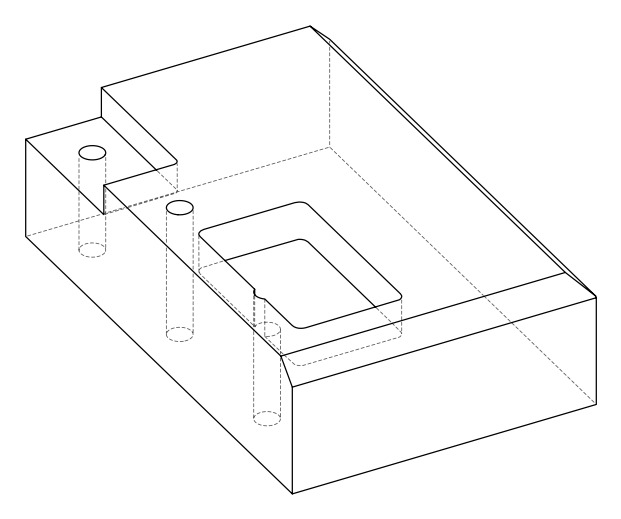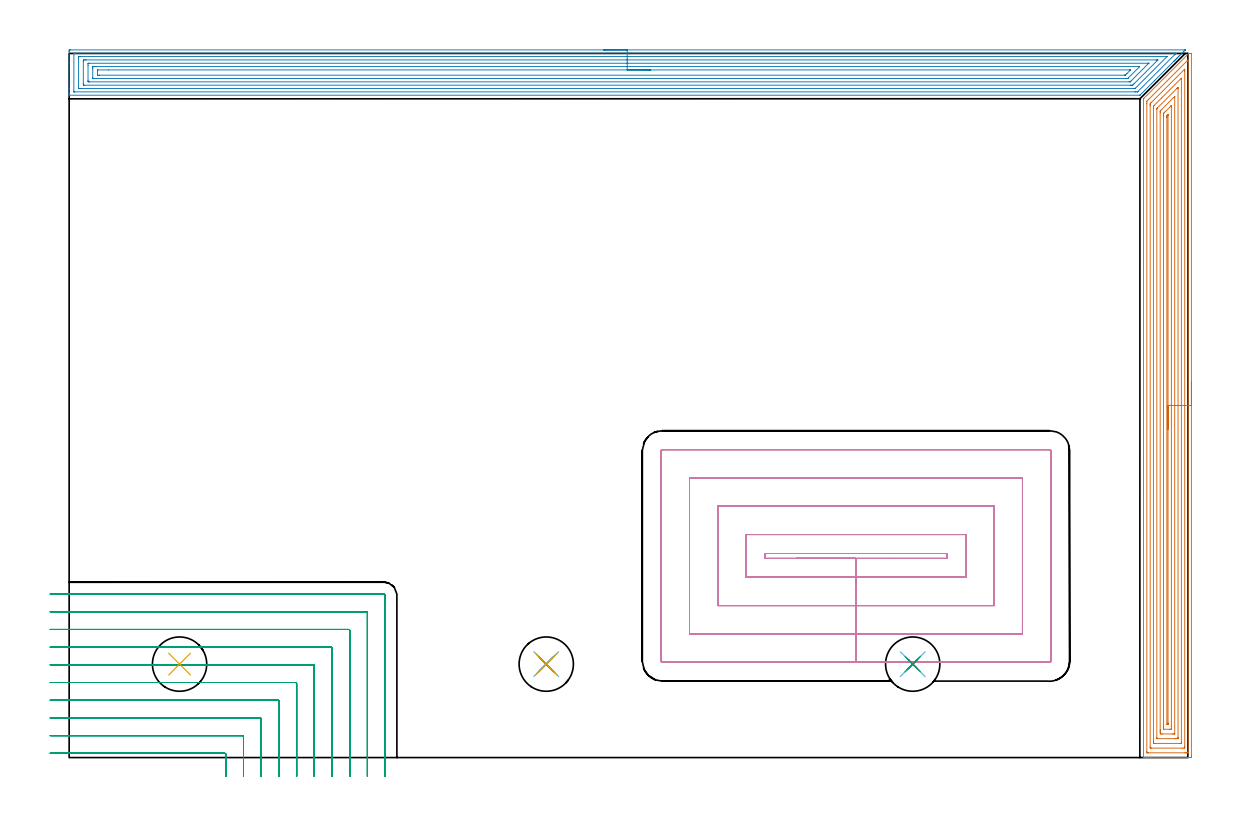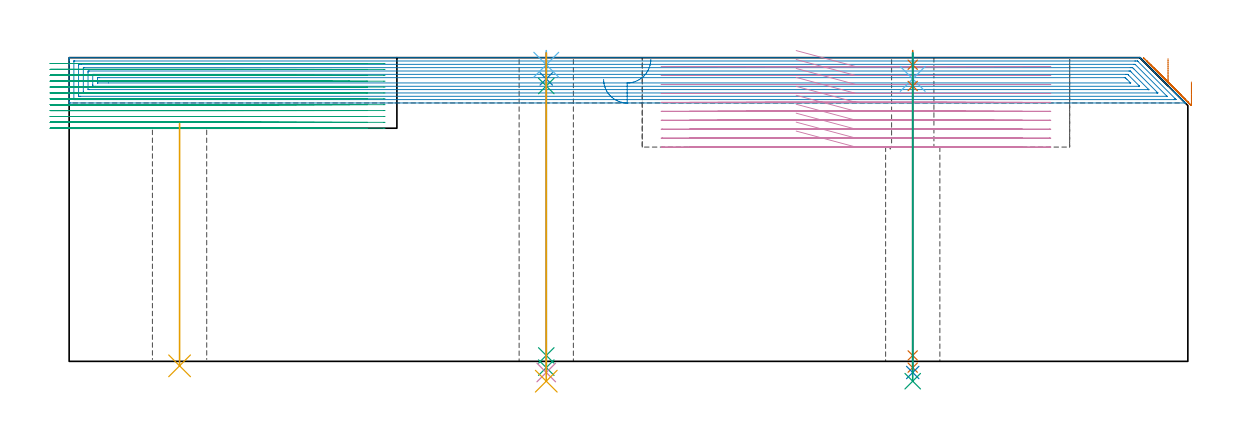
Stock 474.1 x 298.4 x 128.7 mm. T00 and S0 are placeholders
(PLAN: 15 operations, 12 tool changes, 123.3 min)
(1 AREA_MILL | FG_CHAMFER_SURFACE | UGT0205_001 | 18.74 min | 61418 mm3)
(2 AREA_MILL_1 | FG_CHAMFER_SURFACE_1 | UGT0205_001 | 26.32 min | 84873 mm3)
(3 MILL_CORNER_NOTCH_RECTANGULAR | CORNER_NOTCH_RECTANGULAR | NXT0201_013 | Follow Part, ap 2.5, ae 75% | 39.83 min | 308402 mm3)
(4 MILL_RECTANGULAR_POCKET | POCKET_RECTANGULAR_STRAIGHT | NXT0201_012 | Follow Part, ap 4, ae 75% | 34.46 min | 726033 mm3)
(5 INDEXABLE_INSERT_DRILL_THROUGH_HOLE_FROM_SOLID | STEP1HOLE | NXT0302_017 | 0.42 min | 40995 mm3)
(6 SPOT_DRILL | STEP1HOLE_1 | NXT0321_9005460120000 | 0.05 min | 186 mm3)
(7 SPOT_DRILL_1 | STEP1HOLE_2 | NXT0321_9005460120000 | 0.05 min | 0 mm3)
(8 DRILL_BLIND_HOLE_INTO_CENTER | STEP1HOLE_1 | NXT0301_125 | 0.05 min | 111 mm3)
(9 GUN_DRILL_THROUGH_HOLE | STEP1HOLE_1 | UGT0307_001 | 0.57 min | 2350 mm3)
(10 SPADE_DRILL_TO_ENLARGE_THROUGH_HOLE | STEP1HOLE_1 | UGT0306_005 | 0.54 min | 18526 mm3)
(11 DRILL_TO_ENLARGE_THROUGH_HOLE | STEP1HOLE_1 | UGT0301_055 | 0.56 min | 32233 mm3)
(12 DRILL_BLIND_HOLE_INTO_CENTER_1 | STEP1HOLE_2 | NXT0301_125 | 0.05 min | 0 mm3)
(13 GUN_DRILL_THROUGH_HOLE_1 | STEP1HOLE_2 | UGT0307_001 | 0.57 min | 1738 mm3)
(14 SPADE_DRILL_TO_ENLARGE_THROUGH_HOLE_1 | STEP1HOLE_2 | UGT0306_005 | 0.54 min | 13179 mm3)
(15 DRILL_TO_ENLARGE_THROUGH_HOLE_1 | STEP1HOLE_2 | UGT0301_055 | 0.56 min | 24742 mm3)
(TOOL UGT0205_001 | Chamfer Mill 20 x 3 x 45 deg. | D20 FL50 Z2)
(TOOL NXT0201_013 | ENDMILL 10mm | D10 FL30 Z4)
(TOOL NXT0201_012 | ENDMILL 16mm [2P460-1600-NA 1630] | D16 FL38 Z6)
(TOOL NXT0302_017 | Index. Insert Drill 23mm [880-D2300L25-05] | D23 PA176 FL115 Z2)
(TOOL NXT0321_9005460120000 | NC Spot Drill, 142deg, 12mm, Carbide, Uncoated | D12 PA142 FL30 Z2)
(TOOL NXT0301_125 | Carbide Drill 6mm [861.1-0600-018A1-GP GC34] | D6 PA150 FL18.7 Z2)
(TOOL UGT0307_001 | Gun Drill 5 mm | D5 PA130 FL24 Z1)
(TOOL UGT0306_005 | Spade Drill 14.5mm | D14.5 PA132 FL10 Z2)
(TOOL UGT0301_055 | Twist Drill 23 mm | D23 PA118 FL155 Z2)
(OP 1 AREA_MILL)
G17 G21 G94 G90
T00 M6
G54
G17 G0 G90 X475.6 Y159.2 S1061 M3
G43 Z138.7 H0
Z118.4
G94 G1 Y159.162 Z117.529 F250.
Y159.048 Z116.664
Y158.859 Z115.812
Y158.597 Z114.98
Y158.263 Z114.174
Y157.86 Z113.4
Y157.391 Z112.664
Y156.86 Z111.972
Y156.271 Z111.329
Y155.628 Z110.74
Y154.936 Z110.209
Y154.2 Z109.74
Y153.426 Z109.337
Y152.62 Z109.003
Y151.788 Z108.741
Y150.936 Z108.552
Y150.072 Z108.438
Y149.2 Z108.4
Y0.606
X475.596 Y0.168 Z108.402
X475.592 Y0.01 Z108.406
X475.43 Y0. Z108.567
X458.996 Z124.999
X458.398 Z125.596
X457.831 Z126.166
X457.516 Z126.48
X456.949 Z127.047
X456.634 Z127.36
X456.005 Z127.994
X455.623 Z128.376
X455.304 Y0.005 Z128.687
X455.302 Y0.008 Z128.688
X455.3 Y0.159 Z128.7
Y279.053
X455.303 Y279.195 Z128.689
X455.433 Y279.334 Z128.565
X474.365 Y298.266 Z109.633
X474.413 Y298.315 Z109.582
X474.498 Y298.39 Z109.494
X474.578 Y298.399 Z109.414
X475.021 Y298.4 Z108.978
X475.4 Z108.6
X475.593 Y298.39 Z108.405
X475.6 Y298.349 Z108.4
Y149.2
X474.186 Z109.814
X474.185 Y2.188 Z109.815
X474.184 Y2.086 Z109.816
X474.181 Y2.036 Z109.819
X474.18 Y2.018 Z109.82
X474.154 Y2.01 Z109.846
X473.767 Y2.002 Z110.233
X473.384 Y2.001 Z110.616
X472.888 Y2. Z111.112
X457.516 Y2.001 Z126.484
X457.017 Y2.003 Z126.983
X456.813 Y2.01 Z127.187
X456.721 Y2.025 Z127.279
X456.716 Y2.308 Z127.284
X456.715 Y2.39 Z127.285
Y277.268
X456.719 Y278.074 Z127.281
X456.721 Y278.16 Z127.279
X457.559 Y279.009 Z126.441
X473.828 Y295.278 Z110.172
X473.969 Y295.417 Z110.031
X474.16 Y295.601 Z109.84
X474.175 Y295.615 Z109.825
X474.179 Y295.583 Z109.821
X474.182 Y295.455 Z109.818
X474.185 Y295.198 Z109.815
X474.186 Y295.117 Z109.814
Y149.2
X472.771 Z111.229
Y4.796
X472.769 Y4.175 Z111.231
X472.766 Y4.04 Z111.234
X472.765 Y4.014 Z111.235
X472.733 Y4.009 Z111.267
X472.673 Y4.002 Z111.327
X472.502 Y4.001 Z111.498
X471.794 Y4. Z112.206
X458.57 Y4.001 Z125.43
X458.398 Y4.005 Z125.602
X458.225 Y4.01 Z125.775
X458.135 Y4.021 Z125.865
X458.132 Y4.085 Z125.868
X458.13 Y4.175 Z125.87
X458.129 Y4.447 Z125.871
Y276.375
X458.13 Y276.647 Z125.87
X458.133 Y276.958 Z125.867
X458.135 Y277.108 Z125.865
X458.272 Y277.268 Z125.728
X458.333 Y277.333 Z125.667
X458.398 Y277.398 Z125.602
X472.547 Y291.547 Z111.453
X472.645 Y291.634 Z111.355
X472.765 Y291.709 Z111.235
X472.769 Y291.547 Z111.231
X472.77 Y291.425 Z111.23
X472.771 Y291.275 Z111.229
Y290.655
Y149.2
X471.357 Z112.643
Y6.853
X471.354 Y6.23 Z112.646
X471.35 Y6.028 Z112.65
X471.16 Y6.01 Z112.84
X470.739 Y6.001 Z113.261
X470.7 Y6. Z113.3
X460.121 Z123.879
X459.733 Y6.007 Z124.267
X459.549 Y6.013 Z124.451
X459.547 Y6.119 Z124.453
X459.543 Y6.585 Z124.457
X459.544 Y275.215 Z124.456
X459.546 Y275.483 Z124.454
X459.556 Y276.095 Z124.444
X459.825 Y276.375 Z124.175
X462.891 Y279.442 Z121.109
X471.267 Y287.817 Z112.733
X471.319 Y287.864 Z112.681
X471.344 Y287.885 Z112.656
X471.35 Y287.86 Z112.65
X471.354 Y287.659 Z112.646
X471.357 Y287.352 Z112.643
Y149.2
X469.943 Z114.057
Y8.552
X469.942 Y8.465 Z114.058
X469.938 Y8.292 Z114.062
X469.93 Y8.01 Z114.07
X469.858 Y8.007 Z114.142
X469.604 Y8.002 Z114.396
X468.976 Y8. Z115.024
X468.724 Z115.276
X461.042 Y8.001 Z122.958
X461. Y8.002 Z123.
X460.978 Y8.006 Z123.022
X460.97 Y8.008 Z123.03
X460.964 Y8.035 Z123.036
X460.959 Y8.379 Z123.041
X460.957 Y8.551 Z123.043
Y274.677
X460.964 Y275.047 Z123.036
X460.986 Y275.076 Z123.014
X461.042 Y275.139 Z122.958
X461.211 Y275.312 Z122.789
X469.413 Y283.515 Z114.587
X469.638 Y283.738 Z114.362
X469.858 Y283.953 Z114.142
X469.925 Y284.015 Z114.075
X469.936 Y283.774 Z114.064
X469.941 Y283.601 Z114.059
X469.943 Y283.515 Z114.057
Y149.2
X468.529 Z115.471
X468.528 Y10.203 Z115.472
X468.527 Y10.093 Z115.473
X468.525 Y10.039 Z115.475
X468.522 Y10.017 Z115.478
X468.505 Y10.007 Z115.495
X468.095 Y10.003 Z115.905
X467.63 Y10. Z116.37
X463.222 Y10.001 Z120.778
X462.805 Y10.005 Z121.195
X462.395 Y10.01 Z121.605
X462.378 Y10.423 Z121.622
X462.374 Y10.859 Z121.626
X462.372 Y11.315 Z121.628
X462.371 Y11.755 Z121.629
X462.372 Y273.245 Z121.628
X462.374 Y273.698 Z121.626
X462.377 Y273.917 Z121.623
X462.38 Y274.021 Z121.62
X462.871 Y274.524 Z121.129
X468.38 Y280.032 Z115.62
X468.458 Y280.106 Z115.542
X468.514 Y280.155 Z115.486
X468.523 Y280.161 Z115.477
X468.525 Y280.15 Z115.475
X468.527 Y280.113 Z115.473
X468.529 Y280.022 Z115.471
Y279.945
Y149.2
X467.115 Z116.885
Y13.1
X467.114 Y12.308 Z116.886
X467.112 Y12.208 Z116.888
X467.108 Y12.019 Z116.892
X466.741 Y12.007 Z117.259
X466.535 Y12.001 Z117.465
X463.891 Y12. Z120.109
X463.828 Y12.002 Z120.172
X463.811 Y12.005 Z120.189
X463.799 Y12.009 Z120.201
X463.792 Y12.032 Z120.208
X463.788 Y12.105 Z120.212
X463.787 Y12.208 Z120.213
X463.785 Y13. Z120.215
Y271.913
X463.789 Y272.702 Z120.211
X463.792 Y272.806 Z120.208
X463.804 Y272.995 Z120.196
X463.929 Y273.126 Z120.071
X464.09 Y273.29 Z119.91
X464.495 Y273.698 Z119.505
X466.856 Y276.058 Z117.144
X466.974 Y276.174 Z117.026
X467.078 Y276.272 Z116.922
X467.104 Y276.296 Z116.896
X467.108 Y276.258 Z116.892
X467.11 Y276.162 Z116.89
X467.114 Y275.583 Z116.886
X467.115 Y275.483 Z116.885
Y149.2
X465.7 Z118.3
Y14.631
X465.699 Y14.378 Z118.301
X465.697 Y14.209 Z118.303
X465.693 Y14.074 Z118.307
X465.689 Y14.009 Z118.311
X465.442 Y14. Z118.558
X465.235 Y14.007 Z118.765
X465.212 Y14.01 Z118.788
X465.206 Y14.019 Z118.794
X465.202 Y14.045 Z118.798
X465.2 Y14.072 Z118.8
Y271.273
X465.205 Y271.913 Z118.795
X465.206 Y271.94 Z118.794
X465.223 Y271.965 Z118.777
X465.259 Y272.007 Z118.741
X465.306 Y272.058 Z118.694
X465.45 Y272.203 Z118.55
X465.594 Y272.344 Z118.406
X465.689 Y272.433 Z118.311
X465.695 Y272.435 Z118.305
X465.696 Y272.431 Z118.304
X465.699 Y272.397 Z118.301
X465.7 Y272.336 Z118.3
Y272.167
Y149.2
Y148.328 Z118.338
Y147.463 Z118.451
Y146.612 Z118.64
Y145.78 Z118.903
Y144.974 Z119.236
Y144.2 Z119.639
Y143.464 Z120.108
Y142.772 Z120.639
Y142.129 Z121.228
Y141.54 Z121.872
Y141.008 Z122.564
Y140.54 Z123.3
Y140.137 Z124.073
Y139.803 Z124.879
Y139.541 Z125.711
Y139.352 Z126.563
Y139.238 Z127.428
Y139.2 Z128.3
G0 Z138.7
M5
M2
(OP 2 AREA_MILL_1)
G17 G21 G94 G90
T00 M6
G54
G17 G0 G90 X226.5 Y299.9 S1061 M3
G43 Z138.7 H0
Z119.5
G94 G1 X226.538 Z118.628 F250.
X226.652 Z117.764
X226.841 Z116.912
X227.103 Z116.08
X227.437 Z115.274
X227.84 Z114.5
X228.308 Z113.764
X228.84 Z113.072
X229.429 Z112.429
X230.072 Z111.84
X230.764 Z111.308
X231.5 Z110.84
X232.274 Z110.437
X233.08 Z110.103
X233.912 Z109.841
X234.764 Z109.652
X235.628 Z109.538
X236.5 Z109.5
X472.976 Y299.899 Z109.499
X472.983 Y299.894 Z109.503
X472.976 Y299.879 Z109.519
X472.897 Y299.796 Z109.602
X472.38 Y299.28 Z110.12
X472.173 Y299.071 Z110.325
X471.588 Y298.488 Z110.912
X471.487 Y298.386 Z111.013
X471.296 Y298.194 Z111.202
X470.757 Y297.657 Z111.743
X470.419 Y297.317 Z112.079
X469.925 Y296.825 Z112.575
X469.7 Y296.599 Z112.799
X469.542 Y296.44 Z112.955
X469.388 Y296.287 Z113.111
X469.253 Y296.152 Z113.246
X469.103 Y296.001 Z113.394
X468.957 Y295.856 Z113.542
X468.806 Y295.705 Z113.693
X468.665 Y295.563 Z113.833
X468.527 Y295.425 Z113.972
X468.359 Y295.258 Z114.14
X468.226 Y295.124 Z114.272
X468.096 Y294.995 Z114.403
X459.892 Y286.792 Z122.607
X454.064 Y280.963 Z128.436
X453.926 Y280.827 Z128.571
X453.795 Y280.703 Z128.689
X453.617 Y280.7 Z128.7
X0.173
X0.01 Y280.702 Z128.688
X0.003 Y280.849 Z128.544
X0. Y281.003 Z128.397
Y281.288 Z128.112
Y281.968 Z127.427
Y283.185 Z126.212
Y283.722 Z125.672
Y293.978 Z115.419
Y299.241 Z110.156
X0.004 Y299.51 Z109.888
X0.01 Y299.892 Z109.505
X0.226 Y299.896 Z109.502
X0.62 Y299.9 Z109.5
X236.5
Y298.486 Z110.914
X468.062
X468.638 Y298.485 Z110.915
X468.806 Y298.483 Z110.917
X468.963 Y298.479 Z110.921
X469.108 Y298.469 Z110.931
X469.043 Y298.4 Z111.
X468.906 Y298.257 Z111.143
X468.806 Y298.156 Z111.244
X468.604 Y297.954 Z111.446
X452.983 Y282.334 Z127.066
X452.878 Y282.231 Z127.169
X452.806 Y282.163 Z127.237
X452.764 Y282.126 Z127.274
X452.723 Y282.121 Z127.279
X452.57 Y282.118 Z127.282
X451.83 Y282.115 Z127.285
X451.68 Y282.114 Z127.286
X2.407 Y282.115 Z127.285
X2.256 Y282.116 Z127.284
X2.052 Y282.12 Z127.28
X2.009 Y282.122 Z127.278
X2.005 Y282.151 Z127.249
X2.003 Y282.184 Z127.216
X2. Y282.367 Z127.033
Y298.288 Z111.112
X2.002 Y298.394 Z111.006
X2.006 Y298.465 Z110.935
X2.01 Y298.48 Z110.92
X2.013 Y298.482 Z110.918
X2.035 Y298.484 Z110.916
X2.407 Y298.486 Z110.914
X2.556
X236.5
Y297.072 Z112.328
X465.035 Y297.071 Z112.329
X465.106
X465.232 Y297.067 Z112.333
X465.25 Y297.065 Z112.335
X465.243 Y297.05 Z112.35
X465.232 Y297.033 Z112.367
X451.877 Y283.676 Z125.724
X451.83 Y283.631 Z125.769
X451.736 Y283.547 Z125.853
X451.655 Y283.536 Z125.864
X451.481 Y283.532 Z125.868
X451.133 Y283.529 Z125.871
X5.087
X4.389 Y283.53 Z125.87
X4.194 Y283.533 Z125.867
X4.01 Y283.538 Z125.862
X4.005 Y283.722 Z125.678
X4.001 Y283.911 Z125.489
X4. Y296.191 Z113.209
X4.005 Y296.878 Z112.522
X4.007 Y297.062 Z112.338
X4.194 Y297.065 Z112.335
X4.891 Y297.071 Z112.329
X236.5 Y297.072 Z112.328
Y295.657 Z113.743
X460.765
X461.116 Y295.656 Z113.744
X461.271 Y295.653 Z113.747
X461.36 Y295.65 Z113.75
X461.385 Y295.645 Z113.755
X461.365 Y295.62 Z113.78
X461.327 Y295.579 Z113.821
X461.263 Y295.512 Z113.888
X451.227 Y285.476 Z123.924
X451.082 Y285.333 Z124.067
X450.936 Y285.194 Z124.206
X450.66 Y284.95 Z124.45
X450.396 Y284.946 Z124.454
X450.043 Y284.944 Z124.456
X449.693 Y284.943 Z124.457
X6.524
X6.142 Y284.946 Z124.454
X6.073 Y284.948 Z124.452
X6.01 Y284.953 Z124.447
X6. Y285.476 Z123.924
Y295.124 Z114.276
X6.01 Y295.553 Z113.847
X6.015 Y295.65 Z113.75
X6.15 Y295.653 Z113.747
X6.333 Y295.656 Z113.744
X6.874 Y295.657 Z113.743
X7.225
X236.5
Y294.243 Z115.157
X457.191
X457.409 Y294.241 Z115.159
X457.514 Y294.238 Z115.162
X457.528 Y294.236 Z115.164
Y294.234 Z115.166
X457.516 Y294.218 Z115.182
X457.48 Y294.179 Z115.221
X457.372 Y294.07 Z115.33
X450.043 Y286.741 Z122.659
X449.846 Y286.546 Z122.854
X449.744 Y286.448 Z122.952
X449.68 Y286.39 Z123.01
X449.645 Y286.364 Z123.036
X449.594 Y286.363 Z123.037
X449.149 Y286.357 Z123.043
X8.661
X8.216 Y286.364 Z123.036
X8.01 Y286.369 Z123.031
X8.007 Y286.488 Z122.912
X8.001 Y287.001 Z122.399
Y293.37 Z116.03
X8.004 Y294.015 Z115.385
X8.01 Y294.229 Z115.171
X8.217 Y294.236 Z115.164
X8.661 Y294.243 Z115.157
X236.5
Y292.829 Z116.571
X453.275 Y292.828 Z116.572
X453.415 Y292.826 Z116.574
X453.617 Y292.822 Z116.578
X453.65 Y292.808 Z116.592
X453.637 Y292.79 Z116.61
X453.617 Y292.765 Z116.635
X448.96 Y288.107 Z121.293
X448.726 Y287.876 Z121.524
X448.657 Y287.811 Z121.589
X448.629 Y287.788 Z121.612
X448.592 Y287.777 Z121.623
X448.256 Y287.774 Z121.626
X447.704 Y287.772 Z121.628
X10.791 Y287.771 Z121.629
X10.448 Y287.773 Z121.627
X10.106 Y287.776 Z121.624
X10.017 Y287.778 Z121.622
X10.01 Y287.844 Z121.556
X10.004 Y287.961 Z121.439
X10.001 Y288.107 Z121.293
X10. Y292.056 Z117.344
X10.002 Y292.493 Z116.907
X10.006 Y292.713 Z116.687
X10.01 Y292.816 Z116.584
X10.113 Y292.822 Z116.578
X10.448 Y292.826 Z116.574
X11. Y292.829 Z116.571
X11.342
X236.5
Y291.415 Z117.985
X449.354 Y291.414 Z117.986
X449.679 Y291.413 Z117.987
X449.789 Y291.41 Z117.99
X449.801 Y291.408 Z117.992
Y291.407 Z117.993
X449.784 Y291.384 Z118.016
X449.749 Y291.347 Z118.053
X449.662 Y291.259 Z118.141
X449.588 Y291.185 Z118.215
X448.265 Y289.862 Z119.538
X447.816 Y289.416 Z119.984
X447.662 Y289.266 Z120.134
X447.605 Y289.214 Z120.186
X447.573 Y289.192 Z120.208
X447.534 Y289.191 Z120.209
X447.362 Y289.187 Z120.213
X447.157 Y289.186 Z120.214
X12.924 Y289.185 Z120.215
X12.235 Y289.187 Z120.213
X12.026 Y289.19 Z120.21
X12.008 Y289.193 Z120.207
X12.006 Y289.197 Z120.203
X12.001 Y289.214 Z120.186
X12. Y290.969 Z118.431
X12.003 Y291.2 Z118.2
X12.007 Y291.354 Z118.046
X12.01 Y291.405 Z117.995
X12.023 Y291.408 Z117.992
X12.063 Y291.411 Z117.989
X12.235 Y291.414 Z117.986
X16.619 Y291.415 Z117.985
X236.5
X237.372 Z118.023
X238.236 Z118.137
X239.088 Z118.326
X239.92 Z118.588
X240.726 Z118.922
X241.5 Z119.325
X242.236 Z119.794
X242.928 Z120.325
X243.571 Z120.914
X244.16 Z121.557
X244.692 Z122.25
X245.16 Z122.985
X245.563 Z123.759
X245.897 Z124.565
X246.159 Z125.397
X246.348 Z126.249
X246.462 Z127.114
X246.5 Z127.985
G0 Z138.7
M5
M2
(OP 3 MILL_CORNER_NOTCH_RECTANGULAR)
G17 G21 G94 G90
T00 M6
G54
G17 G0 G90 X66.4 Y-8. S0 M3
G43 Z138.7 H0
Z126.208
G94 G1 Y-5. F250.
Y1.306 F500.
G3 X65.906 Y1.8 R0.5
G1 X-5.
X-8. F250.
G0 Z138.7
X73.9 Y-8.
Z126.208
G1 Y-5.
Y8.805 F500.
G3 X73.405 Y9.3 R0.5
G1 X-5.
X-8. F250.
G0 Z138.7
X81.4 Y-8.
Z126.208
G1 Y-5.
Y16.305 F500.
G3 X80.905 Y16.8 R0.5
G1 X-5.
X-8. F250.
G0 Z138.7
X88.9 Y-8.
Z126.208
G1 Y-5.
Y23.805 F500.
G3 X88.405 Y24.3 R0.5
G1 X-5.
X-8. F250.
G0 Z138.7
X96.4 Y-8.
Z126.208
G1 Y-5.
Y31.305 F500.
G3 X95.905 Y31.8 R0.5
G1 X-5.
X-8. F250.
G0 Z138.7
X103.9 Y-8.
Z126.208
G1 Y-5.
Y38.804 F500.
G3 X103.404 Y39.3 R0.5
G1 X-5.
X-8. F250.
G0 Z138.7
X111.4 Y-8.
Z126.208
G1 Y-5.
Y46.304 F500.
G3 X110.904 Y46.8 R0.5
G1 X-5.
X-8. F250.
G0 Z138.7
X118.9 Y-8.
Z126.208
G1 Y-5.
Y53.804 F500.
G3 X118.404 Y54.3 R0.5
G1 X-5.
X-8. F250.
G0 Z138.7
X126.4 Y-8.
Z126.208
G1 Y-5.
Y61.304 F500.
G3 X125.904 Y61.8 R0.5
G1 X-5.
X-8. F250.
G0 Z138.7
X133.9 Y-8.
Z126.208
G1 Y-5.
Y68.804 F500.
G3 X133.404 Y69.3 R0.5
G1 X-5.
X-8. F250.
G0 Z138.7
X66.4 Y-8.
Z123.717
G1 Y-5.
Y1.306 F500.
G3 X65.906 Y1.8 R0.5
G1 X-5.
X-8. F250.
G0 Z138.7
X73.9 Y-8.
Z123.717
G1 Y-5.
Y8.805 F500.
G3 X73.405 Y9.3 R0.5
G1 X-5.
X-8. F250.
G0 Z138.7
X81.4 Y-8.
Z123.717
G1 Y-5.
Y16.305 F500.
G3 X80.905 Y16.8 R0.5
G1 X-5.
X-8. F250.
G0 Z138.7
X88.9 Y-8.
Z123.717
G1 Y-5.
Y23.805 F500.
G3 X88.405 Y24.3 R0.5
G1 X-5.
X-8. F250.
G0 Z138.7
X96.4 Y-8.
Z123.717
G1 Y-5.
Y31.305 F500.
G3 X95.905 Y31.8 R0.5
G1 X-5.
X-8. F250.
G0 Z138.7
X103.9 Y-8.
Z123.717
G1 Y-5.
Y38.804 F500.
G3 X103.404 Y39.3 R0.5
G1 X-5.
X-8. F250.
G0 Z138.7
X111.4 Y-8.
Z123.717
G1 Y-5.
Y46.304 F500.
G3 X110.904 Y46.8 R0.5
G1 X-5.
X-8. F250.
G0 Z138.7
X118.9 Y-8.
Z123.717
G1 Y-5.
Y53.804 F500.
G3 X118.404 Y54.3 R0.5
G1 X-5.
X-8. F250.
G0 Z138.7
X126.4 Y-8.
Z123.717
G1 Y-5.
Y61.304 F500.
G3 X125.904 Y61.8 R0.5
G1 X-5.
X-8. F250.
G0 Z138.7
X133.9 Y-8.
Z123.717
G1 Y-5.
Y68.804 F500.
G3 X133.404 Y69.3 R0.5
G1 X-5.
X-8. F250.
G0 Z138.7
X66.4 Y-8.
Z121.225
G1 Y-5.
Y1.306 F500.
G3 X65.906 Y1.8 R0.5
G1 X-5.
X-8. F250.
G0 Z138.7
X73.9 Y-8.
Z121.225
G1 Y-5.
Y8.805 F500.
G3 X73.405 Y9.3 R0.5
G1 X-5.
X-8. F250.
G0 Z138.7
X81.4 Y-8.
Z121.225
G1 Y-5.
Y16.305 F500.
G3 X80.905 Y16.8 R0.5
G1 X-5.
X-8. F250.
G0 Z138.7
X88.9 Y-8.
Z121.225
G1 Y-5.
Y23.805 F500.
G3 X88.405 Y24.3 R0.5
G1 X-5.
X-8. F250.
G0 Z138.7
X96.4 Y-8.
Z121.225
G1 Y-5.
Y31.305 F500.
G3 X95.905 Y31.8 R0.5
G1 X-5.
X-8. F250.
G0 Z138.7
X103.9 Y-8.
Z121.225
G1 Y-5.
Y38.804 F500.
G3 X103.404 Y39.3 R0.5
G1 X-5.
X-8. F250.
G0 Z138.7
X111.4 Y-8.
Z121.225
G1 Y-5.
Y46.304 F500.
G3 X110.904 Y46.8 R0.5
G1 X-5.
X-8. F250.
G0 Z138.7
X118.9 Y-8.
Z121.225
G1 Y-5.
Y53.804 F500.
G3 X118.404 Y54.3 R0.5
G1 X-5.
X-8. F250.
G0 Z138.7
X126.4 Y-8.
Z121.225
G1 Y-5.
Y61.304 F500.
G3 X125.904 Y61.8 R0.5
G1 X-5.
X-8. F250.
G0 Z138.7
X133.9 Y-8.
Z121.225
G1 Y-5.
Y68.804 F500.
G3 X133.404 Y69.3 R0.5
G1 X-5.
X-8. F250.
G0 Z138.7
X66.4 Y-8.
Z118.733
G1 Y-5.
Y1.306 F500.
G3 X65.906 Y1.8 R0.5
G1 X-5.
X-8. F250.
G0 Z138.7
X73.9 Y-8.
Z118.733
G1 Y-5.
Y8.805 F500.
G3 X73.405 Y9.3 R0.5
G1 X-5.
X-8. F250.
G0 Z138.7
X81.4 Y-8.
Z118.733
G1 Y-5.
Y16.305 F500.
G3 X80.905 Y16.8 R0.5
G1 X-5.
X-8. F250.
G0 Z138.7
X88.9 Y-8.
Z118.733
G1 Y-5.
Y23.805 F500.
G3 X88.405 Y24.3 R0.5
G1 X-5.
X-8. F250.
G0 Z138.7
X96.4 Y-8.
Z118.733
G1 Y-5.
Y31.305 F500.
G3 X95.905 Y31.8 R0.5
G1 X-5.
X-8. F250.
G0 Z138.7
X103.9 Y-8.
Z118.733
G1 Y-5.
Y38.804 F500.
G3 X103.404 Y39.3 R0.5
G1 X-5.
X-8. F250.
G0 Z138.7
X111.4 Y-8.
Z118.733
G1 Y-5.
Y46.304 F500.
G3 X110.904 Y46.8 R0.5
G1 X-5.
X-8. F250.
G0 Z138.7
X118.9 Y-8.
Z118.733
G1 Y-5.
Y53.804 F500.
G3 X118.404 Y54.3 R0.5
G1 X-5.
X-8. F250.
G0 Z138.7
X126.4 Y-8.
Z118.733
G1 Y-5.
Y61.304 F500.
G3 X125.904 Y61.8 R0.5
G1 X-5.
X-8. F250.
G0 Z138.7
X133.9 Y-8.
Z118.733
G1 Y-5.
Y68.804 F500.
G3 X133.404 Y69.3 R0.5
G1 X-5.
X-8. F250.
G0 Z138.7
X66.4 Y-8.
Z116.242
G1 Y-5.
Y1.306 F500.
G3 X65.906 Y1.8 R0.5
G1 X-5.
X-8. F250.
G0 Z138.7
X73.9 Y-8.
Z116.242
G1 Y-5.
Y8.805 F500.
G3 X73.405 Y9.3 R0.5
G1 X-5.
X-8. F250.
G0 Z138.7
X81.4 Y-8.
Z116.242
G1 Y-5.
Y16.305 F500.
G3 X80.905 Y16.8 R0.5
G1 X-5.
X-8. F250.
G0 Z138.7
X88.9 Y-8.
Z116.242
G1 Y-5.
Y23.805 F500.
G3 X88.405 Y24.3 R0.5
G1 X-5.
X-8. F250.
G0 Z138.7
X96.4 Y-8.
Z116.242
G1 Y-5.
Y31.305 F500.
G3 X95.905 Y31.8 R0.5
G1 X-5.
X-8. F250.
G0 Z138.7
X103.9 Y-8.
Z116.242
G1 Y-5.
Y38.804 F500.
G3 X103.404 Y39.3 R0.5
G1 X-5.
X-8. F250.
G0 Z138.7
X111.4 Y-8.
Z116.242
G1 Y-5.
Y46.304 F500.
G3 X110.904 Y46.8 R0.5
G1 X-5.
X-8. F250.
G0 Z138.7
X118.9 Y-8.
Z116.242
G1 Y-5.
Y53.804 F500.
G3 X118.404 Y54.3 R0.5
G1 X-5.
X-8. F250.
G0 Z138.7
X126.4 Y-8.
Z116.242
G1 Y-5.
Y61.304 F500.
G3 X125.904 Y61.8 R0.5
G1 X-5.
X-8. F250.
G0 Z138.7
X133.9 Y-8.
Z116.242
G1 Y-5.
Y68.804 F500.
G3 X133.404 Y69.3 R0.5
G1 X-5.
X-8. F250.
G0 Z138.7
X66.4 Y-8.
Z113.75
G1 Y-5.
Y1.306 F500.
G3 X65.906 Y1.8 R0.5
G1 X-5.
X-8. F250.
G0 Z138.7
X73.9 Y-8.
Z113.75
G1 Y-5.
Y8.805 F500.
G3 X73.405 Y9.3 R0.5
G1 X-5.
X-8. F250.
G0 Z138.7
X81.4 Y-8.
Z113.75
G1 Y-5.
Y16.305 F500.
G3 X80.905 Y16.8 R0.5
G1 X-5.
X-8. F250.
G0 Z138.7
X88.9 Y-8.
Z113.75
G1 Y-5.
Y23.805 F500.
G3 X88.405 Y24.3 R0.5
G1 X-5.
X-8. F250.
G0 Z138.7
X96.4 Y-8.
Z113.75
G1 Y-5.
Y31.305 F500.
G3 X95.905 Y31.8 R0.5
G1 X-5.
X-8. F250.
G0 Z138.7
X103.9 Y-8.
Z113.75
G1 Y-5.
Y38.804 F500.
G3 X103.404 Y39.3 R0.5
G1 X-5.
X-8. F250.
G0 Z138.7
X111.4 Y-8.
Z113.75
G1 Y-5.
Y46.304 F500.
G3 X110.904 Y46.8 R0.5
G1 X-5.
X-8. F250.
G0 Z138.7
X118.9 Y-8.
Z113.75
G1 Y-5.
Y53.804 F500.
G3 X118.404 Y54.3 R0.5
G1 X-5.
X-8. F250.
G0 Z138.7
X126.4 Y-8.
Z113.75
G1 Y-5.
Y61.304 F500.
G3 X125.904 Y61.8 R0.5
G1 X-5.
X-8. F250.
G0 Z138.7
X133.9 Y-8.
Z113.75
G1 Y-5.
Y68.804 F500.
G3 X133.404 Y69.3 R0.5
G1 X-5.
X-8. F250.
G0 Z138.7
X66.4 Y-8.
Z111.258
G1 Y-5.
Y1.306 F500.
G3 X65.906 Y1.8 R0.5
G1 X-5.
X-8. F250.
G0 Z138.7
X73.9 Y-8.
Z111.258
G1 Y-5.
Y8.805 F500.
G3 X73.405 Y9.3 R0.5
G1 X-5.
X-8. F250.
G0 Z138.7
X81.4 Y-8.
Z111.258
G1 Y-5.
Y16.305 F500.
G3 X80.905 Y16.8 R0.5
G1 X-5.
X-8. F250.
G0 Z138.7
X88.9 Y-8.
Z111.258
G1 Y-5.
Y23.805 F500.
G3 X88.405 Y24.3 R0.5
G1 X-5.
X-8. F250.
G0 Z138.7
X96.4 Y-8.
Z111.258
G1 Y-5.
Y31.305 F500.
G3 X95.905 Y31.8 R0.5
G1 X-5.
X-8. F250.
G0 Z138.7
X103.9 Y-8.
Z111.258
G1 Y-5.
Y38.804 F500.
G3 X103.404 Y39.3 R0.5
G1 X-5.
X-8. F250.
G0 Z138.7
X111.4 Y-8.
Z111.258
G1 Y-5.
Y46.304 F500.
G3 X110.904 Y46.8 R0.5
G1 X-5.
X-8. F250.
G0 Z138.7
X118.9 Y-8.
Z111.258
G1 Y-5.
Y53.804 F500.
G3 X118.404 Y54.3 R0.5
G1 X-5.
X-8. F250.
G0 Z138.7
X126.4 Y-8.
Z111.258
G1 Y-5.
Y61.304 F500.
G3 X125.904 Y61.8 R0.5
G1 X-5.
X-8. F250.
G0 Z138.7
X133.9 Y-8.
Z111.258
G1 Y-5.
Y68.804 F500.
G3 X133.404 Y69.3 R0.5
G1 X-5.
X-8. F250.
G0 Z138.7
X66.4 Y-8.
Z108.767
G1 Y-5.
Y1.306 F500.
G3 X65.906 Y1.8 R0.5
G1 X-5.
X-8. F250.
G0 Z138.7
X73.9 Y-8.
Z108.767
G1 Y-5.
Y8.805 F500.
G3 X73.405 Y9.3 R0.5
G1 X-5.
X-8. F250.
G0 Z138.7
X81.4 Y-8.
Z108.767
G1 Y-5.
Y16.305 F500.
G3 X80.905 Y16.8 R0.5
G1 X-5.
X-8. F250.
G0 Z138.7
X88.9 Y-8.
Z108.767
G1 Y-5.
Y23.805 F500.
G3 X88.405 Y24.3 R0.5
G1 X-5.
X-8. F250.
G0 Z138.7
X96.4 Y-8.
Z108.767
G1 Y-5.
Y31.305 F500.
G3 X95.905 Y31.8 R0.5
G1 X-5.
X-8. F250.
G0 Z138.7
X103.9 Y-8.
Z108.767
G1 Y-5.
Y38.804 F500.
G3 X103.404 Y39.3 R0.5
G1 X-5.
X-8. F250.
G0 Z138.7
X111.4 Y-8.
Z108.767
G1 Y-5.
Y46.304 F500.
G3 X110.904 Y46.8 R0.5
G1 X-5.
X-8. F250.
G0 Z138.7
X118.9 Y-8.
Z108.767
G1 Y-5.
Y53.804 F500.
G3 X118.404 Y54.3 R0.5
G1 X-5.
X-8. F250.
G0 Z138.7
X126.4 Y-8.
Z108.767
G1 Y-5.
Y61.304 F500.
G3 X125.904 Y61.8 R0.5
G1 X-5.
X-8. F250.
G0 Z138.7
X133.9 Y-8.
Z108.767
G1 Y-5.
Y68.804 F500.
G3 X133.404 Y69.3 R0.5
G1 X-5.
X-8. F250.
G0 Z138.7
X66.4 Y-8.
Z106.275
G1 Y-5.
Y1.306 F500.
G3 X65.906 Y1.8 R0.5
G1 X-5.
X-8. F250.
G0 Z138.7
X73.9 Y-8.
Z106.275
G1 Y-5.
Y8.805 F500.
G3 X73.405 Y9.3 R0.5
G1 X-5.
X-8. F250.
G0 Z138.7
X81.4 Y-8.
Z106.275
G1 Y-5.
Y16.305 F500.
G3 X80.905 Y16.8 R0.5
G1 X-5.
X-8. F250.
G0 Z138.7
X88.9 Y-8.
Z106.275
G1 Y-5.
Y23.805 F500.
G3 X88.405 Y24.3 R0.5
G1 X-5.
X-8. F250.
G0 Z138.7
X96.4 Y-8.
Z106.275
G1 Y-5.
Y31.305 F500.
G3 X95.905 Y31.8 R0.5
G1 X-5.
X-8. F250.
G0 Z138.7
X103.9 Y-8.
Z106.275
G1 Y-5.
Y38.804 F500.
G3 X103.404 Y39.3 R0.5
G1 X-5.
X-8. F250.
G0 Z138.7
X111.4 Y-8.
Z106.275
G1 Y-5.
Y46.304 F500.
G3 X110.904 Y46.8 R0.5
G1 X-5.
X-8. F250.
G0 Z138.7
X118.9 Y-8.
Z106.275
G1 Y-5.
Y53.804 F500.
G3 X118.404 Y54.3 R0.5
G1 X-5.
X-8. F250.
G0 Z138.7
X126.4 Y-8.
Z106.275
G1 Y-5.
Y61.304 F500.
G3 X125.904 Y61.8 R0.5
G1 X-5.
X-8. F250.
G0 Z138.7
X133.9 Y-8.
Z106.275
G1 Y-5.
Y68.804 F500.
G3 X133.404 Y69.3 R0.5
G1 X-5.
X-8. F250.
G0 Z138.7
X66.4 Y-8.
Z103.783
G1 Y-5.
Y1.306 F500.
G3 X65.906 Y1.8 R0.5
G1 X-5.
X-8. F250.
G0 Z138.7
X73.9 Y-8.
Z103.783
G1 Y-5.
Y8.805 F500.
G3 X73.405 Y9.3 R0.5
G1 X-5.
X-8. F250.
G0 Z138.7
X81.4 Y-8.
Z103.783
G1 Y-5.
Y16.305 F500.
G3 X80.905 Y16.8 R0.5
G1 X-5.
X-8. F250.
G0 Z138.7
X88.9 Y-8.
Z103.783
G1 Y-5.
Y23.805 F500.
G3 X88.405 Y24.3 R0.5
G1 X-5.
X-8. F250.
G0 Z138.7
X96.4 Y-8.
Z103.783
G1 Y-5.
Y31.305 F500.
G3 X95.905 Y31.8 R0.5
G1 X-5.
X-8. F250.
G0 Z138.7
X103.9 Y-8.
Z103.783
G1 Y-5.
Y38.804 F500.
G3 X103.404 Y39.3 R0.5
G1 X-5.
X-8. F250.
G0 Z138.7
X111.4 Y-8.
Z103.783
G1 Y-5.
Y46.304 F500.
G3 X110.904 Y46.8 R0.5
G1 X-5.
X-8. F250.
G0 Z138.7
X118.9 Y-8.
Z103.783
G1 Y-5.
Y53.804 F500.
G3 X118.404 Y54.3 R0.5
G1 X-5.
X-8. F250.
G0 Z138.7
X126.4 Y-8.
Z103.783
G1 Y-5.
Y61.304 F500.
G3 X125.904 Y61.8 R0.5
G1 X-5.
X-8. F250.
G0 Z138.7
X133.9 Y-8.
Z103.783
G1 Y-5.
Y68.804 F500.
G3 X133.404 Y69.3 R0.5
G1 X-5.
X-8. F250.
G0 Z138.7
X66.4 Y-8.
Z101.292
G1 Y-5.
Y1.306 F500.
G3 X65.906 Y1.8 R0.5
G1 X-5.
X-8. F250.
G0 Z138.7
X73.9 Y-8.
Z101.292
G1 Y-5.
Y8.805 F500.
G3 X73.405 Y9.3 R0.5
G1 X-5.
X-8. F250.
G0 Z138.7
X81.4 Y-8.
Z101.292
G1 Y-5.
Y16.305 F500.
G3 X80.905 Y16.8 R0.5
G1 X-5.
X-8. F250.
G0 Z138.7
X88.9 Y-8.
Z101.292
G1 Y-5.
Y23.805 F500.
G3 X88.405 Y24.3 R0.5
G1 X-5.
X-8. F250.
G0 Z138.7
X96.4 Y-8.
Z101.292
G1 Y-5.
Y31.305 F500.
G3 X95.905 Y31.8 R0.5
G1 X-5.
X-8. F250.
G0 Z138.7
X103.9 Y-8.
Z101.292
G1 Y-5.
Y38.804 F500.
G3 X103.404 Y39.3 R0.5
G1 X-5.
X-8. F250.
G0 Z138.7
X111.4 Y-8.
Z101.292
G1 Y-5.
Y46.304 F500.
G3 X110.904 Y46.8 R0.5
G1 X-5.
X-8. F250.
G0 Z138.7
X118.9 Y-8.
Z101.292
G1 Y-5.
Y53.804 F500.
G3 X118.404 Y54.3 R0.5
G1 X-5.
X-8. F250.
G0 Z138.7
X126.4 Y-8.
Z101.292
G1 Y-5.
Y61.304 F500.
G3 X125.904 Y61.8 R0.5
G1 X-5.
X-8. F250.
G0 Z138.7
X133.9 Y-8.
Z101.292
G1 Y-5.
Y68.804 F500.
G3 X133.404 Y69.3 R0.5
G1 X-5.
X-8. F250.
G0 Z138.7
X66.4 Y-8.
Z98.8
G1 Y-5.
Y1.306 F500.
G3 X65.906 Y1.8 R0.5
G1 X-5.
X-8. F250.
G0 Z138.7
X73.9 Y-8.
Z98.8
G1 Y-5.
Y8.805 F500.
G3 X73.405 Y9.3 R0.5
G1 X-5.
X-8. F250.
G0 Z138.7
X81.4 Y-8.
Z98.8
G1 Y-5.
Y16.305 F500.
G3 X80.905 Y16.8 R0.5
G1 X-5.
X-8. F250.
G0 Z138.7
X88.9 Y-8.
Z98.8
G1 Y-5.
Y23.805 F500.
G3 X88.405 Y24.3 R0.5
G1 X-5.
X-8. F250.
G0 Z138.7
X96.4 Y-8.
Z98.8
G1 Y-5.
Y31.305 F500.
G3 X95.905 Y31.8 R0.5
G1 X-5.
X-8. F250.
G0 Z138.7
X103.9 Y-8.
Z98.8
G1 Y-5.
Y38.804 F500.
G3 X103.404 Y39.3 R0.5
G1 X-5.
X-8. F250.
G0 Z138.7
X111.4 Y-8.
Z98.8
G1 Y-5.
Y46.304 F500.
G3 X110.904 Y46.8 R0.5
G1 X-5.
X-8. F250.
G0 Z138.7
X118.9 Y-8.
Z98.8
G1 Y-5.
Y53.804 F500.
G3 X118.404 Y54.3 R0.5
G1 X-5.
X-8. F250.
G0 Z138.7
X126.4 Y-8.
Z98.8
G1 Y-5.
Y61.304 F500.
G3 X125.904 Y61.8 R0.5
G1 X-5.
X-8. F250.
G0 Z138.7
X133.9 Y-8.
Z98.8
G1 Y-5.
Y68.804 F500.
G3 X133.404 Y69.3 R0.5
G1 X-5.
X-8. F250.
G0 Z138.7
M5
M2
(OP 4 MILL_RECTANGULAR_POCKET)
G17 G21 G94 G90
T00 M6
G54
G17 G0 G90 X308.109 Y84.4 S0 M3
G43 Z138.7 H1
Z131.7
G94 G1 X333.45 Z124.91 F250.
X372. F500.
Y86.5
X294.9
Y84.4
X333.45
Y76.4
X380.
Y94.5
X286.9
Y76.4
X333.45
Y64.4
X392.
Y106.5
X274.9
Y64.4
X333.45
Y52.4
X348.535
X404.
Y118.5
X262.9
Y52.4
X333.45
Y40.4
X415.5
G3 X416. Y40.9 R0.5
G1 Y130.
G3 X415.5 Y130.5 R0.5
G1 X251.4
G3 X250.9 Y130. R0.5
G1 Y40.9
G3 X251.4 Y40.4 R0.5
G1 X333.45
X334.45
G0 X308.109 Y84.4 Z127.91
G1 X333.45 Z121.12 F250.
X372. F500.
Y86.5
X294.9
Y84.4
X333.45
Y76.4
X380.
Y94.5
X286.9
Y76.4
X333.45
Y64.4
X392.
Y106.5
X274.9
Y64.4
X333.45
Y52.4
X348.535
X404.
Y118.5
X262.9
Y52.4
X333.45
Y40.4
X415.5
G3 X416. Y40.9 R0.5
G1 Y130.
G3 X415.5 Y130.5 R0.5
G1 X251.4
G3 X250.9 Y130. R0.5
G1 Y40.9
G3 X251.4 Y40.4 R0.5
G1 X333.45
X334.45
G0 X308.109 Y84.4 Z124.12
G1 X333.45 Z117.33 F250.
X372. F500.
Y86.5
X294.9
Y84.4
X333.45
Y76.4
X380.
Y94.5
X286.9
Y76.4
X333.45
Y64.4
X392.
Y106.5
X274.9
Y64.4
X333.45
Y52.4
X348.535
X404.
Y118.5
X262.9
Y52.4
X333.45
Y40.4
X415.5
G3 X416. Y40.9 R0.5
G1 Y130.
G3 X415.5 Y130.5 R0.5
G1 X251.4
G3 X250.9 Y130. R0.5
G1 Y40.9
G3 X251.4 Y40.4 R0.5
G1 X333.45
X334.45
G0 X308.109 Y84.4 Z120.33
G1 X333.45 Z113.54 F250.
X372. F500.
Y86.5
X294.9
Y84.4
X333.45
Y76.4
X380.
Y94.5
X286.9
Y76.4
X333.45
Y64.4
X392.
Y106.5
X274.9
Y64.4
X333.45
Y52.4
X348.535
X404.
Y118.5
X262.9
Y52.4
X333.45
Y40.4
X415.5
G3 X416. Y40.9 R0.5
G1 Y130.
G3 X415.5 Y130.5 R0.5
G1 X251.4
G3 X250.9 Y130. R0.5
G1 Y40.9
G3 X251.4 Y40.4 R0.5
G1 X333.45
X334.45
G0 X308.109 Y84.4 Z116.54
G1 X333.45 Z109.75 F250.
X372. F500.
Y86.5
X294.9
Y84.4
X333.45
Y76.4
X380.
Y94.5
X286.9
Y76.4
X333.45
Y64.4
X392.
Y106.5
X274.9
Y64.4
X333.45
Y52.4
X348.535
X404.
Y118.5
X262.9
Y52.4
X333.45
Y40.4
X415.5
G3 X416. Y40.9 R0.5
G1 Y130.
G3 X415.5 Y130.5 R0.5
G1 X251.4
G3 X250.9 Y130. R0.5
G1 Y40.9
G3 X251.4 Y40.4 R0.5
G1 X333.45
X334.45
G0 X308.109 Y84.4 Z112.75
G1 X333.45 Z105.96 F250.
X348.533 F500.
X372.
Y86.5
X294.9
Y84.4
X333.45
Y76.4
X348.533
X380.
Y94.5
X286.9
Y76.4
X333.45
Y64.4
X348.533
X392.
Y106.5
X274.9
Y64.4
X333.45
Y52.4
X404.
Y118.5
X262.9
Y52.4
X333.45
Y40.4
X415.5
G3 X416. Y40.9 R0.5
G1 Y130.
G3 X415.5 Y130.5 R0.5
G1 X251.4
G3 X250.9 Y130. R0.5
G1 Y40.9
G3 X251.4 Y40.4 R0.5
G1 X333.45
X334.45
G0 X308.109 Y84.4 Z108.96
G1 X333.45 Z102.17 F250.
X348.533 F500.
X372.
Y86.5
X294.9
Y84.4
X333.45
Y76.4
X348.533
X380.
Y94.5
X286.9
Y76.4
X333.45
Y64.4
X348.533
X392.
Y106.5
X274.9
Y64.4
X333.45
Y52.4
X348.533
X404.
Y118.5
X262.9
Y52.4
X333.45
Y40.4
X415.5
G3 X416. Y40.9 R0.5
G1 Y130.
G3 X415.5 Y130.5 R0.5
G1 X251.4
G3 X250.9 Y130. R0.5
G1 Y40.9
G3 X251.4 Y40.4 R0.5
G1 X333.45
X334.45
G0 X308.109 Y84.4 Z105.17
G1 X333.45 Z98.38 F250.
X348.533 F500.
X372.
Y86.5
X294.9
Y84.4
X333.45
Y76.4
X348.533
X380.
Y94.5
X286.9
Y76.4
X333.45
Y64.4
X348.533
X392.
Y106.5
X274.9
Y64.4
X333.45
Y52.4
X404.
Y118.5
X262.9
Y52.4
X333.45
Y40.4
X415.5
G3 X416. Y40.9 R0.5
G1 Y130.
G3 X415.5 Y130.5 R0.5
G1 X251.4
G3 X250.9 Y130. R0.5
G1 Y40.9
G3 X251.4 Y40.4 R0.5
G1 X333.45
X334.45
G0 X308.109 Y84.4 Z101.38
G1 X333.45 Z94.59 F250.
X348.533 F500.
X372.
Y86.5
X294.9
Y84.4
X333.45
Y76.4
X348.533
X380.
Y94.5
X286.9
Y76.4
X333.45
Y64.4
X348.533
X392.
Y106.5
X274.9
Y64.4
X333.45
Y52.4
X404.
Y118.5
X262.9
Y52.4
X333.45
Y40.4
X415.5
G3 X416. Y40.9 R0.5
G1 Y130.
G3 X415.5 Y130.5 R0.5
G1 X251.4
G3 X250.9 Y130. R0.5
G1 Y40.9
G3 X251.4 Y40.4 R0.5
G1 X333.45
X334.45
G0 X308.109 Y84.4 Z97.59
G1 X333.45 Z90.8 F250.
X348.533 F500.
X372.
Y86.5
X294.9
Y84.4
X333.45
Y76.4
X348.533
X380.
Y94.5
X286.9
Y76.4
X333.45
Y64.4
X348.533
X392.
Y106.5
X274.9
Y64.4
X333.45
Y52.4
X404.
Y118.5
X262.9
Y52.4
X333.45
Y40.4
X415.5
G3 X416. Y40.9 R0.5
G1 Y130.
G3 X415.5 Y130.5 R0.5
G1 X251.4
G3 X250.9 Y130. R0.5
G1 Y40.9
G3 X251.4 Y40.4 R0.5
G1 X333.45
X334.45
G0 Z138.7
M5
M2
(OP 5 INDEXABLE_INSERT_DRILL_THROUGH_HOLE_FROM_SOLID)
G17 G21 G94 G90
T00 M6
G54
G17 G0 G90 X46.8 Y39.6 S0 M3
G43 Z138.7 H1
G94 G81 G98 Z-1.902 F250. R100.8
G80
M5
M2
(OP 6 SPOT_DRILL)
G17 G21 G94 G90
T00 M6
G54
G17 G0 G90 X202.2 Y39.6 S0 M3
G43 Z138.7 H0
G94 G81 G98 Z125.7 F250. R131.7
G80
M5
M2
(OP 7 SPOT_DRILL_1)
G17 G21 G94 G90
T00 M6
G54
G17 G0 G90 X357.5 Y39.6 S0 M3
G43 Z138.7 H0
G94 G81 G98 Z125.7 F250. R131.7
G80
M5
M2
(OP 8 DRILL_BLIND_HOLE_INTO_CENTER)
G17 G21 G94 G90
T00 M6
G54
G17 G0 G90 X202.2 Y39.6 S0 M3
G43 Z138.7 H1
G94 G81 G98 Z119.7 F250. R130.7
G80
M5
M2
(OP 9 GUN_DRILL_THROUGH_HOLE)
G17 G21 G94 G90
T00 M6
G54
G17 G0 G90 X202.2 Y39.6 M8
G43 Z138.7 H0
Z125.89
S716 M3
G94 G1 Z116.704 F125. M26
G4 X.084
Z2.5 F250.
G4 X.084
Z-2.666 F125.
G4 X.084
M5
M9
G0 Z125.89
Z138.7
M2
(OP 10 SPADE_DRILL_TO_ENLARGE_THROUGH_HOLE)
G17 G21 G94 G90
T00 M6
G54
G17 G0 G90 X202.2 Y39.6 S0 M3
G43 Z138.7 H0
G94 G73 G98 Z-4.728 F250. Q13.343 R130.7
G80
M5
M2
(OP 11 DRILL_TO_ENLARGE_THROUGH_HOLE)
G17 G21 G94 G90
T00 M6
G54
G17 G0 G90 X202.2 Y39.6 S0 M3
G43 Z138.7 H0
G94 G73 G98 Z-8.41 F250. Q22.852 R130.7
G80
M5
M2
(OP 12 DRILL_BLIND_HOLE_INTO_CENTER_1)
G17 G21 G94 G90
T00 M6
G54
G17 G0 G90 X357.5 Y39.6 S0 M3
G43 Z138.7 H1
G94 G81 G98 Z119.7 F250. R130.7
G80
M5
M2
(OP 13 GUN_DRILL_THROUGH_HOLE_1)
G17 G21 G94 G90
T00 M6
G54
G17 G0 G90 X357.5 Y39.6 M8
G43 Z138.7 H0
Z125.89
S716 M3
G94 G1 Z116.704 F125. M26
G4 X.084
Z2.5 F250.
G4 X.084
Z-2.666 F125.
G4 X.084
M5
M9
G0 Z125.89
Z138.7
M2
(OP 14 SPADE_DRILL_TO_ENLARGE_THROUGH_HOLE_1)
G17 G21 G94 G90
T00 M6
G54
G17 G0 G90 X357.5 Y39.6 S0 M3
G43 Z138.7 H0
G94 G73 G98 Z-4.728 F250. Q13.343 R130.7
G80
M5
M2
(OP 15 DRILL_TO_ENLARGE_THROUGH_HOLE_1)
G17 G21 G94 G90
T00 M6
G54
G17 G0 G90 X357.5 Y39.6 S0 M3
G43 Z138.7 H0
G94 G73 G98 Z-8.41 F250. Q22.852 R130.7
G80
M5
M2
